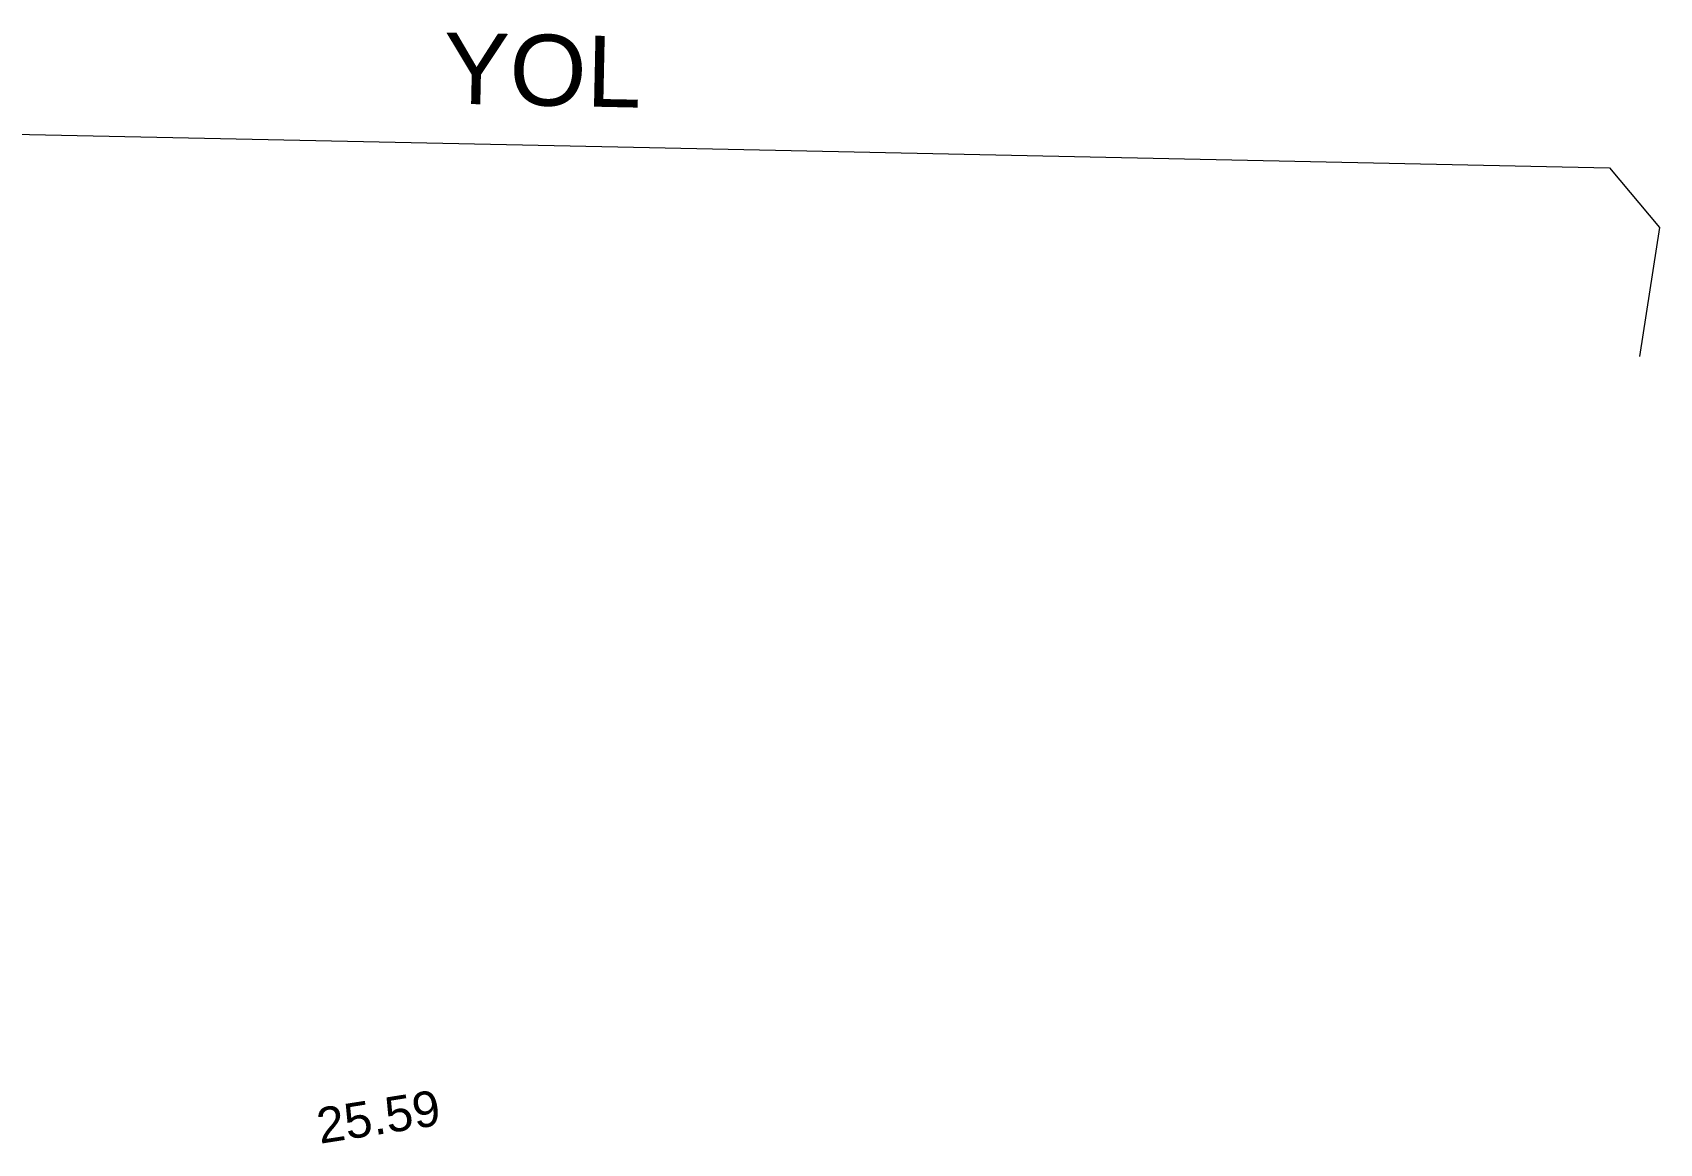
# Model space of a CAD drawing. Header units: centimetres. Extents: x 63871 to 181827, y -95930 to 42199.
# Drawn here: x 148276 to 156531, y 12192 to 17826 of the extents above; entities that cross this region are included whole.
import ezdxf

# ---------------------------------------------------------------- set-up
doc = ezdxf.new("R2010")
doc.units = ezdxf.units.CM
for name, color, linetype, lineweight in [('03_PARSEL_ALN_YENI', 40, 'Continuous', 0), ('OLUK', 222, 'Continuous', 15), ('ROL_CEPHE', 1, 'Continuous', 0)]:
    doc.layers.add(name, color=color, linetype=linetype, lineweight=lineweight)
doc.styles.get("Standard").update_dxf_attribs({"font": 'Arial.ttf'})

# ---------------------------------------------------------------- blocks, each defined once
blk = doc.blocks.new('yerleşim planı')
at = {"layer": '03_PARSEL_ALN_YENI'}
for p, q in [((-10020.9, 1166.1), (-5022, 1060.1)), ((-5022, 1060.1), (-151.1, 957.2)), ((-151.1, 957.2), (101.9, 654.2)), ((101.9, 654.2), (0, 0))]:
    blk.add_line(p, q, dxfattribs=at)
at = {"layer": '03_PARSEL_ALN_YENI', "lineweight": 0}
for p, q in [((-10020.9, 1166.1), (-5022, 1060.1)), ((-5022, 1060.1), (-151.1, 957.2)), ((-151.1, 957.2), (101.9, 654.2)), ((101.9, 654.2), (0, 0))]:
    blk.add_line(p, q, dxfattribs=at)
at = {"layer": 'ROL_CEPHE', "lineweight": 0}
blk.add_text('YOL', height=360, rotation=358.78874, dxfattribs=at).set_placement((-6071.8, 1284))

msp = doc.modelspace()

# ---------------------------------------------------------------- block references
at = {"layer": 'OLUK'}
msp.add_blockref('yerleşim planı', (156428.8, 16182.6), dxfattribs=at)

# ---------------------------------------------------------------- texts
at = {"layer": 'ROL_CEPHE', "lineweight": 0}
msp.add_text('25.59', height=180, rotation=8.94732, dxfattribs=at).set_placement((149734, 12190.2))

doc.saveas('drawing.dxf')
